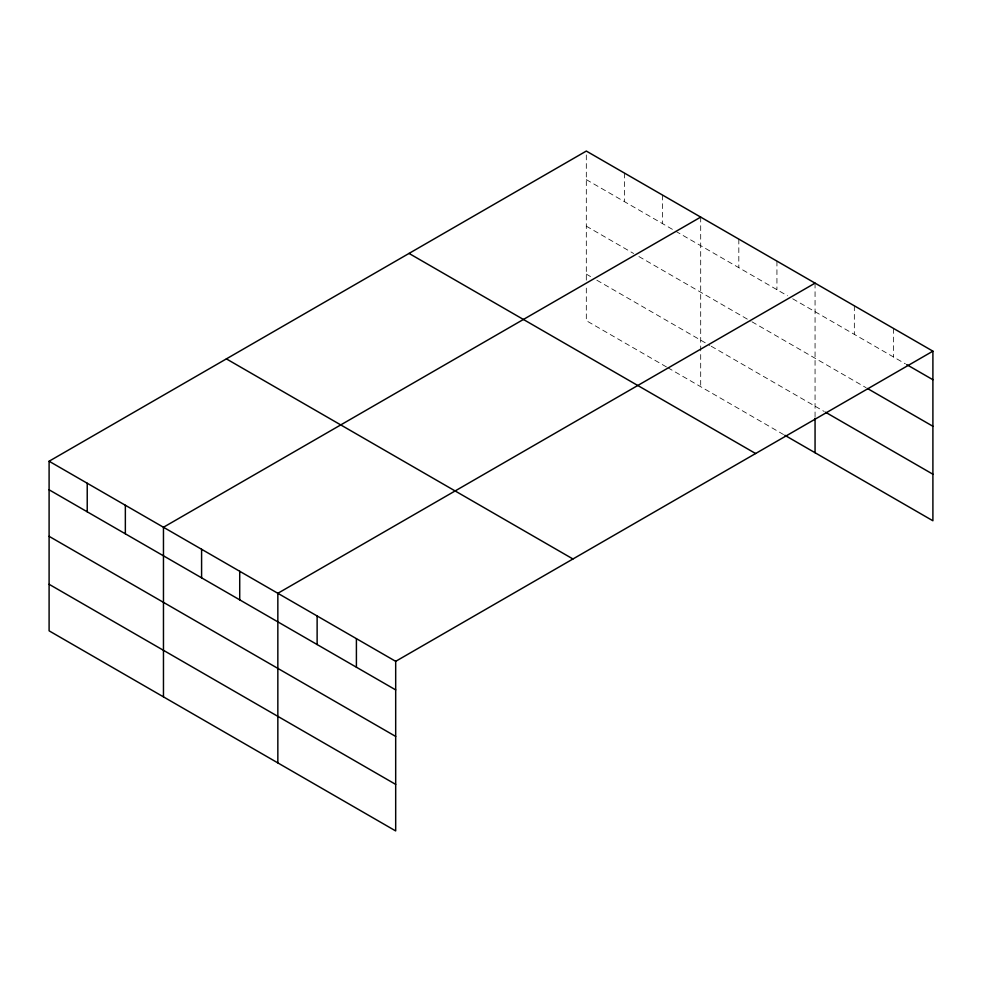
<?xml version="1.0" encoding="UTF-8"?>
<svg xmlns="http://www.w3.org/2000/svg" width="982" height="982" viewBox="0 0 982 982"><rect width="100%" height="100%" fill="white"/><g stroke="black" fill="none" stroke-linecap="round" stroke-linejoin="round"><path stroke-width="0.74" stroke-dasharray="4.91 3.68" d="M586.315 280.128L586.315 151.068M586.315 179.632L674.401 230.488M675.714 231.249L787.454 295.754M792.719 298.798L905.404 363.856M586.315 226.179L633.648 253.503M638.901 256.535L750.641 321.053M751.966 321.801L866.124 387.718M586.315 274.125L591.581 277.17M596.835 280.201L709.888 345.468M711.213 346.229L824.229 411.483M666.508 366.973L586.315 320.672L586.315 286.143M667.821 367.722L783.513 434.523M893.62 328.491L893.62 357.055M854.34 305.819L854.34 334.371M815.06 283.135L815.06 416.699M776.934 261.126L776.934 289.69M738.82 239.117L738.82 267.681M700.694 217.108L700.694 386.699M662.568 195.099L662.568 223.65M624.442 173.078L624.442 201.641"/><path stroke-width="1.47" d="M932.9 351.163L586.315 151.068L49.1 461.233L49.1 630.837L395.685 830.932L395.685 661.328L932.9 351.163L932.9 520.767L784.827 435.272M700.694 217.108L163.466 527.26L163.466 696.864M815.06 283.135L277.845 593.3L277.845 762.891M906.717 364.617L932.9 379.727M867.437 388.479L932.9 426.274M825.543 412.244L932.9 474.22M409.04 253.43L755.612 453.524M226.388 358.884L572.96 558.979M49.1 461.233L395.685 661.328M49.1 489.797L395.685 689.892M49.1 536.332L395.685 736.426M49.1 584.29L395.685 784.385M815.06 418.197L815.06 452.739M356.405 638.656L356.405 667.208M317.125 615.972L317.125 644.536M239.718 571.291L239.718 599.842M201.592 549.269L201.592 577.833M125.352 505.251L125.352 533.815M87.226 483.242L87.226 511.806"/></g></svg>
